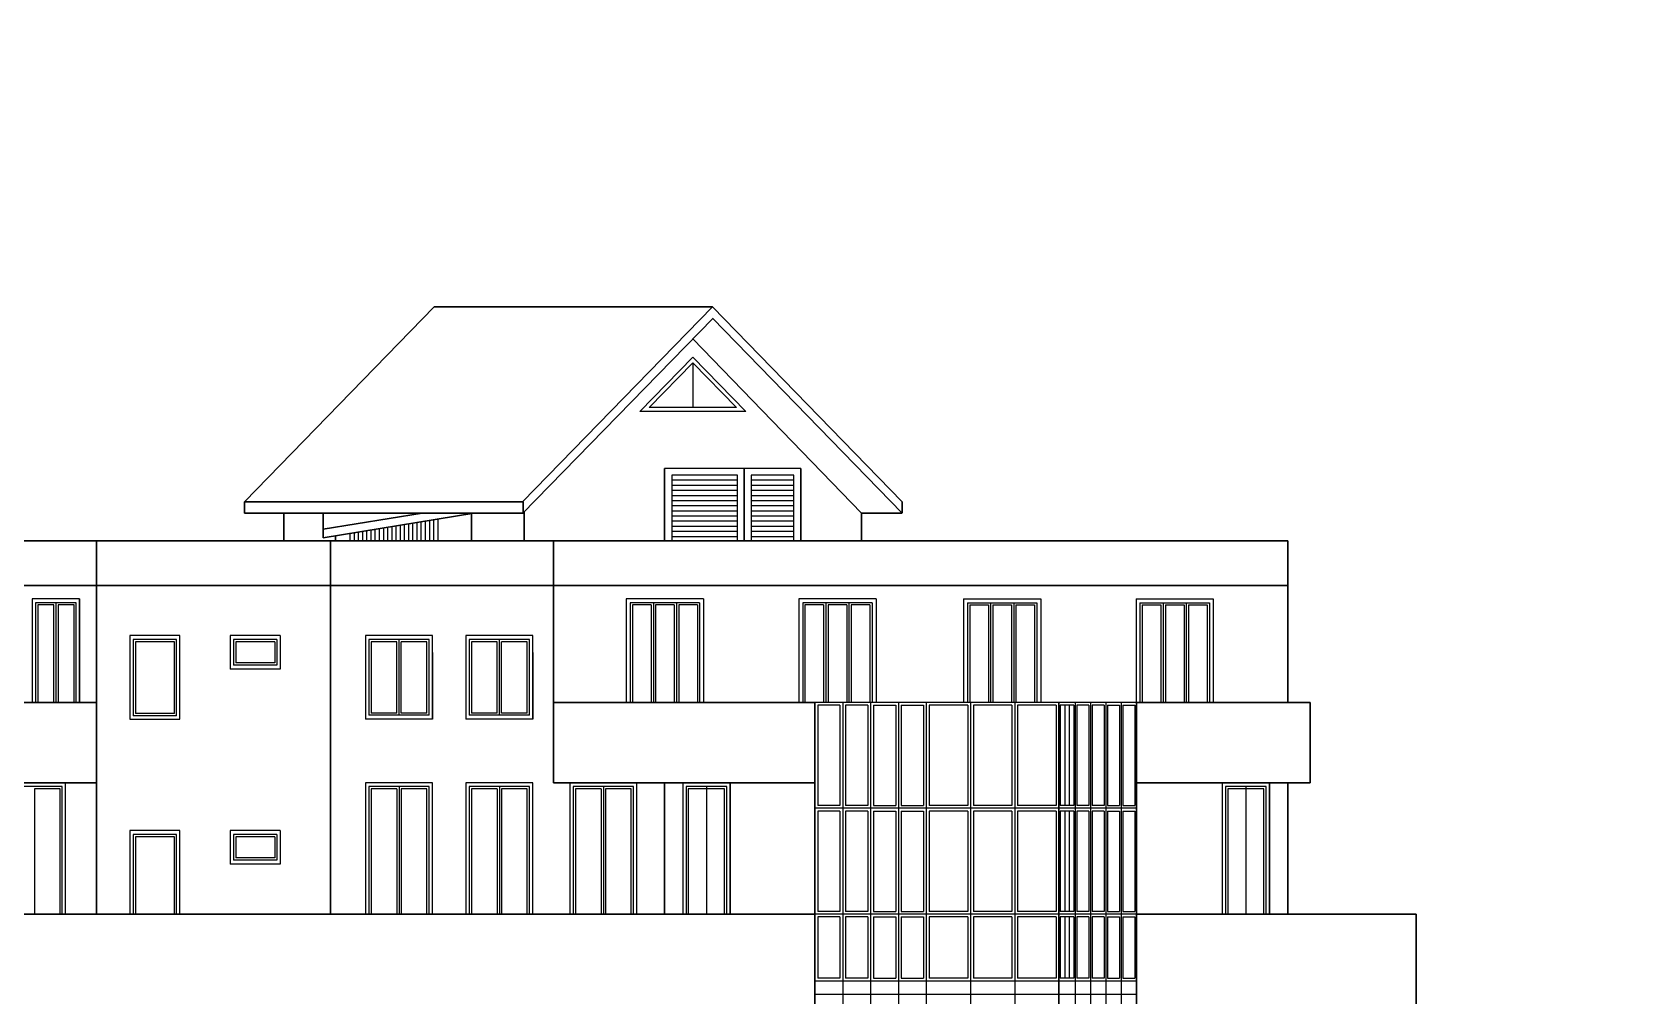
# Model space of a CAD drawing. Header units: inches. Extents: x -634 to 3638, y -6930911 to 5552.
# Drawn here: x 1290.85 to 1318.99, y 3517.72 to 3534.55 of the extents above; entities that cross this region are included whole.
import ezdxf

# ---------------------------------------------------------------- set-up
doc = ezdxf.new("R2010")
doc.units = ezdxf.units.IN
doc.header["$MEASUREMENT"] = 0
doc.linetypes.add('Dashed', pattern=[1128.888893, 564.444447, -564.444447])
for name, color, linetype, lineweight in [('ELEV', 134, 'Continuous', 18), ('фасады', 7, 'Continuous', 30), ('фасады2', 7, 'Continuous', 25)]:
    doc.layers.add(name, color=color, linetype=linetype, lineweight=lineweight)

msp = doc.modelspace()

# ---------------------------------------------------------------- hatches: boundary and pattern name
at = {"layer": 'ELEV', "linetype": 'Continuous'}
h = msp.add_hatch(dxfattribs=at)
h.set_pattern_fill('ANSI31', color=256, scale=0.01044, style=0)
h.set_pattern_definition([(45, (1262.311104, 3366.587935), (-0.02343928418428, 0.02343928418428), [])])
edge = h.paths.add_edge_path()
edge.add_ellipse((1445.78234, 3471.96182), major_axis=(0, 6932302.83262), ratio=0.00000001506, start_angle=89.999976115149, end_angle=270.000023884851)
edge.add_line((1445.67794, 3474.85168), (1445.67794, 3528.48347))
edge.add_line((1445.67794, 3528.48347), (1445.88675, 3528.48347))
edge.add_line((1445.88675, 3528.48347), (1445.88675, 3474.85168))

# ---------------------------------------------------------------- linework, layer by layer
at = {"layer": 'фасады', "color": 7, "linetype": 'Dashed', "ltscale": 100}
for p, q in [((1297.87446, 3529.75418), (1294.55789, 3526.34778)), ((1302.73407, 3529.75425), (1297.87453, 3529.75425)), ((1302.73407, 3529.75425), (1299.41749, 3526.34785)), ((1302.7395, 3529.55398), (1299.41749, 3526.1472)), ((1302.73407, 3529.75425), (1306.05107, 3526.34785)), ((1302.73407, 3529.55955), (1306.05107, 3526.15316)), ((1302.391, 3529.19659), (1305.33578, 3526.15316)), ((1294.55789, 3526.34778), (1295.89044, 3526.34785)), ((1294.55789, 3526.15316), (1298.04274, 3526.1532)), ((1299.42743, 3526.34785), (1295.89044, 3526.34785)), ((1295.93508, 3526.1532), (1295.93508, 3525.72255)), ((1298.56419, 3526.1532), (1295.93508, 3525.72255)), ((1297.66106, 3526.1532), (1295.93508, 3525.87049)), ((1295.94297, 3526.34785), (1296.61724, 3526.34785)), ((1298.04243, 3526.1532), (1298.04257, 3526.1532)), ((1299.42725, 3526.1532), (1298.04274, 3526.1532)), ((1299.42742, 3526.34785), (1299.42725, 3526.1532)), ((1305.33578, 3526.1532), (1305.33578, 3525.66657)), ((1306.05107, 3526.15316), (1305.33578, 3526.15316)), ((1306.05107, 3526.34952), (1306.05107, 3526.15482)), ((1296.14969, 3525.75042), (1296.14969, 3525.66657)), ((1298.43757, 3525.66657), (1296.4005, 3525.66644))]:
    msp.add_line(p, q, dxfattribs=at)
at = {"layer": 'фасады', "color": 7, "ltscale": 100}
for points in [[(1301.89378, 3526.93143), (1301.89378, 3525.66657)], [(1303.28585, 3526.93172), (1303.28585, 3525.66657)], [(1304.27685, 3526.93143), (1304.27685, 3525.66657)], [(1294.55789, 3526.34778), (1294.55789, 3526.15316)], [(1295.24629, 3526.15316), (1295.24629, 3525.66657)], [(1299.447, 3526.17746), (1299.447, 3525.66657)], [(1298.52683, 3526.14708), (1298.52686, 3525.66658)], [(1288.07792, 3525.66657), (1312.78782, 3525.66657)], [(1304.5239, 3522.84413), (1304.5239, 3504.02135)], [(1308.78676, 3522.84413), (1308.78676, 3504.02135)], [(1310.13959, 3522.84413), (1310.13959, 3504.02135)], [(1287.78389, 3519.14576), (1304.5239, 3519.14576)], [(1310.13959, 3519.14576), (1315.02631, 3519.14576)]]:
    msp.add_lwpolyline(points, dxfattribs=at)
at = {"layer": 'фасады', "color": 7, "linetype": 'Dashed', "ltscale": 100}
for points in [[(1291.97095, 3525.66657), (1291.97095, 3521.44264)], [(1296.06131, 3525.66657), (1296.06131, 3521.44264)], [(1299.95434, 3525.66657), (1299.95434, 3521.44264)], [(1312.78782, 3522.84413), (1312.78782, 3525.66657)], [(1312.78782, 3524.88797), (1288.07792, 3524.88797)], [(1291.97095, 3522.84413), (1286.615, 3522.84413)], [(1304.5239, 3522.84413), (1299.95434, 3522.84413)], [(1310.13959, 3522.84413), (1313.17712, 3522.84413)], [(1313.17712, 3521.44264), (1313.17712, 3522.84413)], [(1291.97095, 3521.44264), (1286.615, 3521.44264)], [(1291.97095, 3521.44264), (1291.97095, 3519.14576)], [(1296.06131, 3521.44264), (1296.06131, 3519.14576)], [(1299.95434, 3521.44264), (1304.5239, 3521.44264)], [(1301.8961, 3519.14576), (1301.8961, 3521.44264)], [(1313.17712, 3521.44264), (1310.13959, 3521.44264)], [(1312.78782, 3519.14576), (1312.78782, 3521.44264)], [(1315.02631, 3515.70043), (1315.02631, 3519.14576)]]:
    msp.add_lwpolyline(points, dxfattribs=at)
at = {"layer": 'фасады2', "color": 7, "linetype": 'Dashed', "ltscale": 100}
for p, q in [((1302.39093, 3528.87807), (1301.46446, 3527.92796)), ((1302.39089, 3528.78045), (1301.62605, 3527.99609)), ((1302.39089, 3528.78045), (1303.15467, 3527.99609)), ((1302.39093, 3528.87807), (1303.3161, 3527.92796)), ((1296.83846, 3525.87053), (1296.83846, 3525.66645)), ((1296.91207, 3525.88259), (1296.91207, 3525.66646)), ((1296.98445, 3525.89444), (1296.98445, 3525.66645)), ((1297.05806, 3525.9065), (1297.05806, 3525.66646)), ((1297.13044, 3525.91835), (1297.13044, 3525.66645)), ((1297.20405, 3525.93041), (1297.20405, 3525.66646)), ((1297.27643, 3525.94227), (1297.27643, 3525.66645)), ((1297.35003, 3525.95432), (1297.35003, 3525.66646)), ((1297.42242, 3525.96618), (1297.42242, 3525.66645)), ((1297.49602, 3525.97824), (1297.49602, 3525.66646)), ((1297.56841, 3525.99009), (1297.56841, 3525.66645)), ((1297.64201, 3526.00215), (1297.64201, 3525.66646)), ((1297.71439, 3526.01401), (1297.71439, 3525.66645)), ((1297.788, 3526.02606), (1297.788, 3525.66646)), ((1297.86038, 3526.03792), (1297.86038, 3525.66645)), ((1297.93399, 3526.04998), (1297.93399, 3525.66646)), ((1296.4005, 3525.79879), (1296.4005, 3525.66645)), ((1296.47692, 3525.81131), (1296.47692, 3525.66645)), ((1296.54649, 3525.8227), (1296.54649, 3525.66645)), ((1296.62009, 3525.83476), (1296.62009, 3525.66646)), ((1296.69247, 3525.84662), (1296.69247, 3525.66645)), ((1296.76608, 3525.85867), (1296.76608, 3525.66646))]:
    msp.add_line(p, q, dxfattribs=at)
at = {"layer": 'фасады2', "color": 7, "ltscale": 100}
for p, q in [((1290.90845, 3524.58626), (1290.90845, 3522.84413)), ((1291.61892, 3524.58626), (1290.90845, 3524.58626)), ((1290.94738, 3524.54733), (1290.94738, 3522.84413)), ((1291.22476, 3524.54733), (1290.94738, 3524.54733)), ((1291.22476, 3522.84413), (1291.22476, 3524.54733)), ((1291.57999, 3524.54733), (1291.30262, 3524.54733)), ((1291.30262, 3524.54733), (1291.30262, 3522.84413)), ((1291.57999, 3522.84413), (1291.57999, 3524.54733)), ((1291.61892, 3522.84413), (1291.61892, 3524.58626)), ((1292.6133, 3523.94391), (1292.6133, 3522.61055)), ((1293.37244, 3523.94391), (1292.6133, 3523.94391)), ((1292.65223, 3523.90498), (1292.65223, 3522.64948)), ((1293.33351, 3523.90498), (1292.65223, 3523.90498)), ((1293.33351, 3522.64948), (1293.33351, 3523.90498)), ((1293.37244, 3522.61055), (1293.37244, 3523.94391)), ((1295.18314, 3524.01204), (1294.30721, 3524.01204)), ((1294.30721, 3524.01204), (1294.30721, 3523.42808)), ((1295.12475, 3523.94391), (1294.3656, 3523.94391)), ((1294.3656, 3523.94391), (1294.3656, 3523.49621)), ((1295.08581, 3523.90498), (1294.40454, 3523.90498)), ((1294.40454, 3523.90498), (1294.40454, 3523.53514)), ((1295.08581, 3523.90498), (1295.08581, 3523.53514)), ((1295.12475, 3523.94391), (1295.12475, 3523.49621)), ((1295.18314, 3524.01204), (1295.18314, 3523.42808)), ((1296.73286, 3523.94391), (1296.73286, 3522.62028)), ((1297.78398, 3523.94391), (1296.73286, 3523.94391)), ((1296.77179, 3523.90498), (1296.77179, 3522.65921)), ((1297.21949, 3523.90498), (1296.77179, 3523.90498)), ((1297.21949, 3522.65921), (1297.21949, 3523.90498)), ((1297.25842, 3522.62028), (1297.25842, 3523.94391)), ((1297.74505, 3523.90498), (1297.29735, 3523.90498)), ((1297.29735, 3522.65921), (1297.29735, 3523.90498)), ((1297.74505, 3522.65921), (1297.74505, 3523.90498)), ((1297.78398, 3522.62028), (1297.78398, 3523.94391)), ((1298.48554, 3523.94391), (1298.48554, 3522.62028)), ((1299.53666, 3523.94391), (1298.48554, 3523.94391)), ((1298.52447, 3523.90498), (1298.52447, 3522.65921)), ((1298.97217, 3523.90498), (1298.52447, 3523.90498)), ((1298.97217, 3522.65921), (1298.97217, 3523.90498)), ((1299.0111, 3522.62028), (1299.0111, 3523.94391)), ((1299.49773, 3523.90498), (1299.05003, 3523.90498)), ((1299.05003, 3522.65921), (1299.05003, 3523.90498)), ((1299.49773, 3522.65921), (1299.49773, 3523.90498)), ((1299.53666, 3522.62028), (1299.53666, 3523.94391)), ((1295.18314, 3523.42808), (1294.30721, 3523.42808)), ((1295.12475, 3523.49621), (1294.3656, 3523.49621)), ((1295.08581, 3523.53514), (1294.40454, 3523.53514)), ((1293.37244, 3522.61055), (1292.6133, 3522.61055)), ((1293.33351, 3522.64948), (1292.65223, 3522.64948)), ((1297.84237, 3522.55215), (1296.67446, 3522.55215)), ((1297.78398, 3522.62028), (1296.73286, 3522.62028)), ((1297.21949, 3522.65921), (1296.77179, 3522.65921)), ((1297.74505, 3522.65921), (1297.29735, 3522.65921)), ((1299.59505, 3522.55215), (1298.42714, 3522.55215)), ((1299.53666, 3522.62028), (1298.48554, 3522.62028)), ((1298.97217, 3522.65921), (1298.52447, 3522.65921)), ((1299.49773, 3522.65921), (1299.05003, 3522.65921)), ((1291.37534, 3521.37451), (1290.32422, 3521.37451)), ((1291.37534, 3519.14576), (1291.37534, 3521.37451)), ((1296.73286, 3521.37451), (1296.73286, 3519.14576)), ((1297.78398, 3521.37451), (1296.73286, 3521.37451)), ((1297.78398, 3519.14576), (1297.78398, 3521.37451)), ((1298.48554, 3521.37451), (1298.48554, 3519.14576)), ((1299.53666, 3521.37451), (1298.48554, 3521.37451)), ((1299.53666, 3519.14576), (1299.53666, 3521.37451)), ((1300.30236, 3521.37451), (1300.30236, 3519.14576)), ((1301.35347, 3521.37451), (1300.30236, 3521.37451)), ((1301.35347, 3519.14576), (1301.35347, 3521.37451)), ((1302.27304, 3521.37451), (1302.27304, 3519.14576)), ((1302.98351, 3521.37451), (1302.27304, 3521.37451)), ((1302.98351, 3519.14576), (1302.98351, 3521.37451)), ((1311.69777, 3521.37451), (1311.69777, 3519.14576)), ((1312.40825, 3521.37451), (1311.69777, 3521.37451)), ((1312.40825, 3519.14576), (1312.40825, 3521.37451)), ((1291.33641, 3521.33558), (1290.88871, 3521.33558)), ((1291.33641, 3519.14576), (1291.33641, 3521.33558)), ((1296.77179, 3521.33558), (1296.77179, 3519.14576)), ((1297.21949, 3521.33558), (1296.77179, 3521.33558)), ((1297.74505, 3521.33558), (1297.29735, 3521.33558)), ((1297.74505, 3519.14576), (1297.74505, 3521.33558)), ((1298.52447, 3521.33558), (1298.52447, 3519.14576)), ((1298.97217, 3521.33558), (1298.52447, 3521.33558)), ((1299.49773, 3521.33558), (1299.05003, 3521.33558)), ((1299.49773, 3519.14576), (1299.49773, 3521.33558)), ((1300.34129, 3521.33558), (1300.34129, 3519.14576)), ((1300.78898, 3521.33558), (1300.34129, 3521.33558)), ((1301.31454, 3521.33558), (1300.86685, 3521.33558)), ((1301.31454, 3519.14576), (1301.31454, 3521.33558)), ((1302.31197, 3521.33558), (1302.31197, 3519.14576)), ((1302.94458, 3521.33558), (1302.31197, 3521.33558)), ((1302.94458, 3519.14576), (1302.94458, 3521.33558)), ((1311.7367, 3521.33558), (1311.7367, 3519.14576)), ((1312.36932, 3521.33558), (1311.7367, 3521.33558)), ((1312.36932, 3519.14576), (1312.36932, 3521.33558)), ((1292.6133, 3520.53751), (1292.6133, 3519.14576)), ((1293.37244, 3520.53751), (1292.6133, 3520.53751)), ((1293.37244, 3519.14576), (1293.37244, 3520.53751)), ((1295.18314, 3520.60564), (1294.30721, 3520.60564)), ((1294.30721, 3520.60564), (1294.30721, 3520.02169)), ((1295.12475, 3520.53751), (1294.3656, 3520.53751)), ((1294.3656, 3520.53751), (1294.3656, 3520.08981)), ((1295.12475, 3520.53751), (1295.12475, 3520.08981)), ((1295.18314, 3520.60564), (1295.18314, 3520.02169)), ((1292.65223, 3520.49858), (1292.65223, 3519.14576)), ((1293.33351, 3520.49858), (1292.65223, 3520.49858)), ((1293.33351, 3519.14576), (1293.33351, 3520.49858)), ((1295.08581, 3520.49858), (1294.40454, 3520.49858)), ((1294.40454, 3520.49858), (1294.40454, 3520.12874)), ((1295.08581, 3520.49858), (1295.08581, 3520.12874)), ((1295.18314, 3520.02169), (1294.30721, 3520.02169)), ((1295.12475, 3520.08981), (1294.3656, 3520.08981)), ((1295.08581, 3520.12874), (1294.40454, 3520.12874))]:
    msp.add_line(p, q, dxfattribs=at)
for points in [[(1302.39093, 3528.78049), (1302.39093, 3527.99609)], [(1303.17073, 3526.72579), (1302.02287, 3526.72579)], [(1304.15303, 3526.72579), (1303.40802, 3526.72579)], [(1303.17073, 3526.63619), (1302.02287, 3526.63619)], [(1303.17073, 3526.54658), (1302.02287, 3526.54658)], [(1303.17073, 3526.45697), (1302.02287, 3526.45697)], [(1304.15303, 3526.63619), (1303.40802, 3526.63619)], [(1304.15303, 3526.54658), (1303.40802, 3526.54658)], [(1304.15303, 3526.45697), (1303.40802, 3526.45697)], [(1303.17073, 3526.36737), (1302.02287, 3526.36737)], [(1303.17073, 3526.27776), (1302.02287, 3526.27776)], [(1303.17073, 3526.18816), (1302.02287, 3526.18816)], [(1304.15303, 3526.36737), (1303.40802, 3526.36737)], [(1304.15303, 3526.27776), (1303.40802, 3526.27776)], [(1304.15303, 3526.18816), (1303.40802, 3526.18816)], [(1303.17073, 3526.09855), (1302.02287, 3526.09855)], [(1303.17073, 3526.00895), (1302.02287, 3526.00895)], [(1303.17073, 3525.91934), (1302.02287, 3525.91934)], [(1304.15303, 3526.09855), (1303.40802, 3526.09855)], [(1304.15303, 3526.00895), (1303.40802, 3526.00895)], [(1304.15303, 3525.91934), (1303.40802, 3525.91934)], [(1303.17073, 3525.82973), (1302.02287, 3525.82973)], [(1303.17073, 3525.74013), (1302.02287, 3525.74013)], [(1304.15303, 3525.82973), (1303.40802, 3525.82973)], [(1304.15303, 3525.74013), (1303.40802, 3525.74013)], [(1290.85005, 3524.65439), (1290.85005, 3522.84413)], [(1291.67732, 3524.65439), (1291.67732, 3522.84413)], [(1301.22908, 3524.65439), (1301.22908, 3522.84413)], [(1301.2972, 3524.58626), (1301.2972, 3522.84413)], [(1301.33613, 3524.54733), (1301.33613, 3522.84413)], [(1301.6625, 3524.54733), (1301.6625, 3522.84413)], [(1301.70143, 3524.58626), (1301.70143, 3522.84413)], [(1301.74036, 3524.54733), (1301.74036, 3522.84413)], [(1302.0664, 3524.54733), (1302.0664, 3522.84413)], [(1302.10533, 3524.58626), (1302.10533, 3522.84413)], [(1302.14426, 3524.54733), (1302.14426, 3522.84413)], [(1302.4703, 3524.54733), (1302.4703, 3522.84413)], [(1302.50924, 3524.58626), (1302.50924, 3522.84413)], [(1302.57736, 3524.65439), (1302.57736, 3522.84413)], [(1304.24295, 3524.65439), (1304.24295, 3522.84413)], [(1304.31108, 3524.58626), (1304.31108, 3522.84413)], [(1304.35001, 3524.54733), (1304.35001, 3522.84413)], [(1304.67637, 3524.54733), (1304.67637, 3522.84413)], [(1304.7153, 3524.58626), (1304.7153, 3522.84413)], [(1304.75424, 3524.54733), (1304.75424, 3522.84413)], [(1305.08028, 3524.54733), (1305.08028, 3522.84413)], [(1305.11921, 3524.58626), (1305.11921, 3522.84413)], [(1305.15814, 3524.54733), (1305.15814, 3522.84413)], [(1305.48418, 3524.54733), (1305.48418, 3522.84413)], [(1305.52311, 3524.58626), (1305.52311, 3522.84413)], [(1305.59124, 3524.65439), (1305.59124, 3522.84413)], [(1307.1212, 3524.65439), (1307.1212, 3522.84413)], [(1307.18933, 3524.58626), (1307.18933, 3522.84413)], [(1307.22826, 3524.54733), (1307.22826, 3522.84413)], [(1307.5543, 3524.54733), (1307.5543, 3522.84413)], [(1307.59323, 3524.58626), (1307.59323, 3522.84413)], [(1307.63216, 3524.54733), (1307.63216, 3522.84413)], [(1307.9582, 3524.54733), (1307.9582, 3522.84413)], [(1307.99713, 3524.58626), (1307.99713, 3522.84413)], [(1308.03606, 3524.54733), (1308.03606, 3522.84413)], [(1308.36243, 3524.54733), (1308.36243, 3522.84413)], [(1308.40136, 3524.58626), (1308.40136, 3522.84413)], [(1308.46949, 3524.65439), (1308.46949, 3522.84413)], [(1310.13507, 3524.65439), (1310.13507, 3522.84413)], [(1310.2032, 3524.58626), (1310.2032, 3522.84413)], [(1310.24213, 3524.54733), (1310.24213, 3522.84413)], [(1310.56817, 3524.54733), (1310.56817, 3522.84413)], [(1310.6071, 3524.58626), (1310.6071, 3522.84413)], [(1310.64603, 3524.54733), (1310.64603, 3522.84413)], [(1310.97207, 3524.54733), (1310.97207, 3522.84413)], [(1311.011, 3524.58626), (1311.011, 3522.84413)], [(1311.04993, 3524.54733), (1311.04993, 3522.84413)], [(1311.3763, 3524.54733), (1311.3763, 3522.84413)], [(1311.41523, 3524.58626), (1311.41523, 3522.84413)], [(1311.48336, 3524.65439), (1311.48336, 3522.84413)], [(1294.30721, 3524.01204), (1294.30721, 3523.42808)], [(1294.30721, 3524.01204), (1294.30721, 3523.42808)], [(1297.84237, 3522.55215), (1297.84237, 3524.01204), (1296.67446, 3524.01204), (1296.67446, 3522.55215)], [(1299.59505, 3522.55215), (1299.59505, 3524.01204), (1298.42714, 3524.01204), (1298.42714, 3522.55215)], [(1297.84237, 3523.72006), (1297.84237, 3522.55215)], [(1299.59505, 3523.72006), (1299.59505, 3522.55215)], [(1304.57256, 3522.79547), (1304.57256, 3521.04361)], [(1306.42175, 3522.79547), (1306.42175, 3521.04361)], [(1306.52005, 3522.79547), (1306.52005, 3521.04361)], [(1307.19451, 3522.79547), (1307.19451, 3521.04361)], [(1307.29184, 3522.79547), (1307.29184, 3521.04361)], [(1307.9663, 3522.79547), (1307.9663, 3521.04361)], [(1308.06363, 3522.79547), (1308.06363, 3521.04361)], [(1308.7381, 3522.79547), (1308.7381, 3521.04361)], [(1308.81109, 3522.79547), (1308.81109, 3521.04361)], [(1308.88895, 3522.79547), (1308.88895, 3521.04361)], [(1308.96681, 3522.79547), (1308.96681, 3521.04361)], [(1309.04467, 3522.79547), (1309.04467, 3521.04361)], [(1302.21464, 3521.44264), (1302.21464, 3519.14576)], [(1303.04191, 3521.44264), (1303.04191, 3519.14576)], [(1311.63937, 3521.44264), (1311.63937, 3519.14576)], [(1312.46664, 3521.44264), (1312.46664, 3519.14576)], [(1304.57256, 3520.94628), (1304.57256, 3519.19442)], [(1306.42175, 3520.94628), (1306.42175, 3519.19442)], [(1306.52005, 3520.94628), (1306.52005, 3519.19442)], [(1307.19451, 3520.94628), (1307.19451, 3519.19442)], [(1307.29184, 3520.94628), (1307.29184, 3519.19442)], [(1307.9663, 3520.94628), (1307.9663, 3519.19442)], [(1308.06363, 3520.94628), (1308.06363, 3519.19442)], [(1308.7381, 3520.94628), (1308.7381, 3519.19442)], [(1308.81109, 3520.94628), (1308.81109, 3519.19442)], [(1308.88895, 3520.94628), (1308.88895, 3519.19442)], [(1308.96681, 3520.94628), (1308.96681, 3519.19442)], [(1309.04467, 3520.94628), (1309.04467, 3519.19442)], [(1294.30721, 3520.60564), (1294.30721, 3520.02169)], [(1294.30721, 3520.60564), (1294.30721, 3520.02169)], [(1304.57256, 3519.09709), (1304.57256, 3518.02651)], [(1306.42175, 3519.09709), (1306.42175, 3518.02651)], [(1306.52005, 3519.09709), (1306.52005, 3518.02651)], [(1307.19451, 3519.09709), (1307.19451, 3518.02651)], [(1307.29184, 3519.09709), (1307.29184, 3518.02651)], [(1307.9663, 3519.09709), (1307.9663, 3518.02651)], [(1308.06363, 3519.09709), (1308.06363, 3518.02651)], [(1308.7381, 3519.09709), (1308.7381, 3518.02651)], [(1308.81109, 3519.09709), (1308.81109, 3518.02651)], [(1308.88895, 3519.09709), (1308.88895, 3518.02651)], [(1308.96681, 3519.09709), (1308.96681, 3518.02651)], [(1309.04467, 3519.09709), (1309.04467, 3518.02651)]]:
    msp.add_lwpolyline(points, dxfattribs=at)
at = {"layer": 'фасады2', "color": 7, "linetype": 'Dashed', "ltscale": 100}
for points in [[(1303.3161, 3527.92796), (1301.46446, 3527.92796)], [(1303.15467, 3527.99609), (1301.62605, 3527.99609)], [(1304.27685, 3526.93143), (1301.89378, 3526.93212)], [(1291.26369, 3524.58626), (1291.26369, 3522.84413)], [(1302.57736, 3524.65439), (1301.22908, 3524.65439)], [(1302.50924, 3524.58626), (1301.2972, 3524.58626)], [(1301.6625, 3524.54733), (1301.33613, 3524.54733)], [(1302.0664, 3524.54733), (1301.74036, 3524.54733)], [(1302.4703, 3524.54733), (1302.14426, 3524.54733)], [(1305.59124, 3524.65439), (1304.24295, 3524.65439)], [(1305.52311, 3524.58626), (1304.31108, 3524.58626)], [(1304.67637, 3524.54733), (1304.35001, 3524.54733)], [(1305.08028, 3524.54733), (1304.75424, 3524.54733)], [(1305.48418, 3524.54733), (1305.15814, 3524.54733)], [(1307.1212, 3524.65439), (1308.46949, 3524.65439)], [(1307.18933, 3524.58626), (1308.40136, 3524.58626)], [(1307.22826, 3524.54733), (1307.5543, 3524.54733)], [(1307.63216, 3524.54733), (1307.9582, 3524.54733)], [(1308.03606, 3524.54733), (1308.36243, 3524.54733)], [(1310.13507, 3524.65439), (1311.48336, 3524.65439)], [(1310.2032, 3524.58626), (1311.41523, 3524.58626)], [(1310.24213, 3524.54733), (1310.56817, 3524.54733)], [(1310.64603, 3524.54733), (1310.97207, 3524.54733)], [(1311.04993, 3524.54733), (1311.3763, 3524.54733)], [(1304.5239, 3515.70043), (1304.5239, 3522.84413)], [(1310.13959, 3522.84413), (1304.5239, 3522.84413)], [(1304.96186, 3522.79547), (1304.57256, 3522.79547)], [(1304.96186, 3522.79547), (1304.96186, 3521.04361)], [(1305.01052, 3522.84413), (1305.01052, 3520.99494)], [(1305.05919, 3522.79547), (1305.05919, 3521.04361)], [(1305.44849, 3522.79547), (1305.05919, 3522.79547)], [(1305.44849, 3522.79547), (1305.44849, 3521.04361)], [(1305.49715, 3522.84413), (1305.49715, 3520.99494)], [(1305.54582, 3522.79547), (1305.54582, 3521.04361)], [(1305.54582, 3522.79547), (1305.93512, 3522.79547)], [(1305.93512, 3522.79547), (1305.93512, 3521.04361)], [(1305.98378, 3522.84413), (1305.98378, 3520.99494)], [(1306.03244, 3522.79547), (1306.03244, 3521.04361)], [(1306.03244, 3522.79547), (1306.42175, 3522.79547)], [(1306.47041, 3522.84413), (1306.47041, 3517.74427)], [(1307.19451, 3522.79547), (1306.52005, 3522.79547)], [(1307.24318, 3522.84413), (1307.24318, 3520.99494)], [(1307.9663, 3522.79547), (1307.29184, 3522.79547)], [(1308.01497, 3522.84413), (1308.01497, 3520.99494)], [(1308.7381, 3522.79547), (1308.06363, 3522.79547)], [(1308.78676, 3522.84413), (1308.78676, 3517.74427)], [(1309.04467, 3522.79547), (1308.81109, 3522.79547)], [(1309.069, 3522.84413), (1309.069, 3517.74427)], [(1309.0982, 3522.79547), (1309.0982, 3521.04361)], [(1309.30745, 3522.79547), (1309.0982, 3522.79547)], [(1309.30745, 3522.79547), (1309.30745, 3521.04361)], [(1309.33665, 3522.84413), (1309.33665, 3520.99494)], [(1309.36585, 3522.79547), (1309.36585, 3521.04361)], [(1309.5751, 3522.79547), (1309.36585, 3522.79547)], [(1309.5751, 3522.79547), (1309.5751, 3521.04361)], [(1309.6043, 3522.84413), (1309.6043, 3520.99494)], [(1309.63349, 3522.79547), (1309.63349, 3521.04361)], [(1309.63349, 3522.79547), (1309.84274, 3522.79547)], [(1309.84274, 3522.79547), (1309.84274, 3521.04361)], [(1309.87194, 3522.84413), (1309.87194, 3520.99494)], [(1309.90114, 3522.79547), (1309.90114, 3521.04361)], [(1309.90114, 3522.79547), (1310.11039, 3522.79547)], [(1310.11039, 3522.79547), (1310.11039, 3521.04361)], [(1310.13959, 3522.84413), (1310.13959, 3517.74427)], [(1297.25842, 3521.37451), (1297.25842, 3519.14576)], [(1299.0111, 3521.37451), (1299.0111, 3519.14576)], [(1300.82791, 3521.37451), (1300.82791, 3519.14576)], [(1302.62828, 3521.37451), (1302.62828, 3519.14576)], [(1312.05301, 3521.37451), (1312.05301, 3519.14576)], [(1312.46664, 3519.14576), (1312.46664, 3521.44264)], [(1290.88871, 3521.33558), (1290.88871, 3519.14576)], [(1297.21949, 3521.33558), (1297.21949, 3519.14576)], [(1297.29735, 3521.33558), (1297.29735, 3519.14576)], [(1298.97217, 3521.33558), (1298.97217, 3519.14576)], [(1299.05003, 3521.33558), (1299.05003, 3519.14576)], [(1300.78898, 3521.33558), (1300.78898, 3519.14576)], [(1300.86685, 3521.33558), (1300.86685, 3519.14576)], [(1310.13959, 3520.99494), (1304.5239, 3520.99494)], [(1304.96186, 3521.04361), (1304.57256, 3521.04361)], [(1304.96186, 3520.94628), (1304.57256, 3520.94628)], [(1304.96186, 3520.94628), (1304.96186, 3519.19442)], [(1305.01052, 3520.99494), (1305.01052, 3519.14576)], [(1305.44849, 3521.04361), (1305.05919, 3521.04361)], [(1305.05919, 3520.94628), (1305.05919, 3519.19442)], [(1305.44849, 3520.94628), (1305.05919, 3520.94628)], [(1305.44849, 3520.94628), (1305.44849, 3519.19442)], [(1305.49715, 3520.99494), (1305.49715, 3519.14576)], [(1305.54582, 3521.04361), (1305.93512, 3521.04361)], [(1305.54582, 3520.94628), (1305.54582, 3519.19442)], [(1305.54582, 3520.94628), (1305.93512, 3520.94628)], [(1305.93512, 3520.94628), (1305.93512, 3519.19442)], [(1305.98378, 3520.99494), (1305.98378, 3519.14576)], [(1306.03244, 3521.04361), (1306.42175, 3521.04361)], [(1306.03244, 3520.94628), (1306.03244, 3519.19442)], [(1306.03244, 3520.94628), (1306.42175, 3520.94628)], [(1307.19451, 3521.04361), (1306.52005, 3521.04361)], [(1307.19451, 3520.94628), (1306.52005, 3520.94628)], [(1307.24318, 3520.99494), (1307.24318, 3519.14576)], [(1307.9663, 3521.04361), (1307.29184, 3521.04361)], [(1307.9663, 3520.94628), (1307.29184, 3520.94628)], [(1308.01497, 3520.99494), (1308.01497, 3519.14576)], [(1308.7381, 3521.04361), (1308.06363, 3521.04361)], [(1308.7381, 3520.94628), (1308.06363, 3520.94628)], [(1309.04467, 3521.04361), (1308.81109, 3521.04361)], [(1309.04467, 3520.94628), (1308.81109, 3520.94628)], [(1309.30745, 3521.04361), (1309.0982, 3521.04361)], [(1309.0982, 3520.94628), (1309.0982, 3519.19442)], [(1309.30745, 3520.94628), (1309.0982, 3520.94628)], [(1309.30745, 3520.94628), (1309.30745, 3519.19442)], [(1309.33665, 3520.99494), (1309.33665, 3519.14576)], [(1309.5751, 3521.04361), (1309.36585, 3521.04361)], [(1309.36585, 3520.94628), (1309.36585, 3519.19442)], [(1309.5751, 3520.94628), (1309.36585, 3520.94628)], [(1309.5751, 3520.94628), (1309.5751, 3519.19442)], [(1309.6043, 3520.99494), (1309.6043, 3519.14576)], [(1309.63349, 3521.04361), (1309.84274, 3521.04361)], [(1309.63349, 3520.94628), (1309.63349, 3519.19442)], [(1309.63349, 3520.94628), (1309.84274, 3520.94628)], [(1309.84274, 3520.94628), (1309.84274, 3519.19442)], [(1309.87194, 3520.99494), (1309.87194, 3519.14576)], [(1309.90114, 3521.04361), (1310.11039, 3521.04361)], [(1309.90114, 3520.94628), (1309.90114, 3519.19442)], [(1309.90114, 3520.94628), (1310.11039, 3520.94628)], [(1310.11039, 3520.94628), (1310.11039, 3519.19442)], [(1310.13959, 3519.14576), (1304.5239, 3519.14576)], [(1310.13959, 3519.14576), (1304.5239, 3519.14576)], [(1304.96186, 3519.19442), (1304.57256, 3519.19442)], [(1305.01052, 3519.14576), (1305.01052, 3517.74427)], [(1305.44849, 3519.19442), (1305.05919, 3519.19442)], [(1305.49715, 3519.14576), (1305.49715, 3517.74427)], [(1305.54582, 3519.19442), (1305.93512, 3519.19442)], [(1305.98378, 3519.14576), (1305.98378, 3517.74427)], [(1306.03244, 3519.19442), (1306.42175, 3519.19442)], [(1307.19451, 3519.19442), (1306.52005, 3519.19442)], [(1307.24318, 3519.14576), (1307.24318, 3517.74427)], [(1307.9663, 3519.19442), (1307.29184, 3519.19442)], [(1308.01497, 3519.14576), (1308.01497, 3517.74427)], [(1308.7381, 3519.19442), (1308.06363, 3519.19442)], [(1309.04467, 3519.19442), (1308.81109, 3519.19442)], [(1309.30745, 3519.19442), (1309.0982, 3519.19442)], [(1309.33665, 3519.14576), (1309.33665, 3517.74427)], [(1309.5751, 3519.19442), (1309.36585, 3519.19442)], [(1309.6043, 3519.14576), (1309.6043, 3517.74427)], [(1309.63349, 3519.19442), (1309.84274, 3519.19442)], [(1309.87194, 3519.14576), (1309.87194, 3517.74427)], [(1309.90114, 3519.19442), (1310.11039, 3519.19442)], [(1304.96186, 3519.09709), (1304.57256, 3519.09709)], [(1304.96186, 3519.09709), (1304.96186, 3518.02651)], [(1305.05919, 3519.09709), (1305.05919, 3518.02651)], [(1305.44849, 3519.09709), (1305.05919, 3519.09709)], [(1305.44849, 3519.09709), (1305.44849, 3518.02651)], [(1305.54582, 3519.09709), (1305.54582, 3518.02651)], [(1305.54582, 3519.09709), (1305.93512, 3519.09709)], [(1305.93512, 3519.09709), (1305.93512, 3518.02651)], [(1306.03244, 3519.09709), (1306.03244, 3518.02651)], [(1306.03244, 3519.09709), (1306.42175, 3519.09709)], [(1307.19451, 3519.09709), (1306.52005, 3519.09709)], [(1307.9663, 3519.09709), (1307.29184, 3519.09709)], [(1308.7381, 3519.09709), (1308.06363, 3519.09709)], [(1309.04467, 3519.09709), (1308.81109, 3519.09709)], [(1309.0982, 3519.09709), (1309.0982, 3518.02651)], [(1309.30745, 3519.09709), (1309.0982, 3519.09709)], [(1309.30745, 3519.09709), (1309.30745, 3518.02651)], [(1309.36585, 3519.09709), (1309.36585, 3518.02651)], [(1309.5751, 3519.09709), (1309.36585, 3519.09709)], [(1309.5751, 3519.09709), (1309.5751, 3518.02651)], [(1309.63349, 3519.09709), (1309.63349, 3518.02651)], [(1309.63349, 3519.09709), (1309.84274, 3519.09709)], [(1309.84274, 3519.09709), (1309.84274, 3518.02651)], [(1309.90114, 3519.09709), (1309.90114, 3518.02651)], [(1309.90114, 3519.09709), (1310.11039, 3519.09709)], [(1310.11039, 3519.09709), (1310.11039, 3518.02651)], [(1304.96186, 3518.02651), (1304.57256, 3518.02651)], [(1305.44849, 3518.02651), (1305.05919, 3518.02651)], [(1305.54582, 3518.02651), (1305.93512, 3518.02651)], [(1306.03244, 3518.02651), (1306.42175, 3518.02651)], [(1307.19451, 3518.02651), (1306.52005, 3518.02651)], [(1307.9663, 3518.02651), (1307.29184, 3518.02651)], [(1308.7381, 3518.02651), (1308.06363, 3518.02651)], [(1309.04467, 3518.02651), (1308.81109, 3518.02651)], [(1309.30745, 3518.02651), (1309.0982, 3518.02651)], [(1309.5751, 3518.02651), (1309.36585, 3518.02651)], [(1309.63349, 3518.02651), (1309.84274, 3518.02651)], [(1309.90114, 3518.02651), (1310.11039, 3518.02651)], [(1310.13959, 3517.97785), (1304.5239, 3517.97785)], [(1310.13959, 3517.74427), (1304.5239, 3517.74427)], [(1310.13959, 3517.74427), (1304.5239, 3517.74427)], [(1305.01052, 3517.74427), (1305.01052, 3515.70043)], [(1305.49715, 3517.74427), (1305.49715, 3515.70043)], [(1305.98378, 3517.74427), (1305.98378, 3515.70043)], [(1306.47041, 3517.74427), (1306.47041, 3515.70043)], [(1307.24318, 3517.74427), (1307.24318, 3515.70043)], [(1308.01497, 3517.74427), (1308.01497, 3515.70043)], [(1308.78676, 3517.74427), (1308.78676, 3515.70043)], [(1309.069, 3517.74427), (1309.069, 3515.70043)], [(1309.33665, 3517.74427), (1309.33665, 3515.70043)], [(1309.6043, 3517.74427), (1309.6043, 3515.70043)], [(1309.87194, 3517.74427), (1309.87194, 3515.70043)], [(1310.13959, 3517.74427), (1310.13959, 3515.70043)]]:
    msp.add_lwpolyline(points, dxfattribs=at)
at = {"layer": 'фасады2', "color": 7, "ltscale": 100}
for points in [[(1303.17073, 3526.8154), (1302.02287, 3526.8154), (1302.02287, 3525.66657), (1303.17073, 3525.66657)], [(1304.15303, 3526.8154), (1303.40802, 3526.8154), (1303.40802, 3525.66657), (1304.15303, 3525.66657)], [(1291.67732, 3524.65439), (1290.85005, 3524.65439), (1290.85005, 3522.84413), (1291.67732, 3522.84413)], [(1293.43083, 3524.01204), (1292.5549, 3524.01204), (1292.5549, 3522.55215), (1293.43083, 3522.55215)], [(1291.43374, 3521.44264), (1290.26583, 3521.44264), (1290.26583, 3519.14576), (1291.43374, 3519.14576)], [(1297.84237, 3521.44264), (1296.67447, 3521.44264), (1296.67447, 3519.14576), (1297.84237, 3519.14576)], [(1299.59505, 3521.44264), (1298.42715, 3521.44264), (1298.42715, 3519.14576), (1299.59505, 3519.14576)], [(1301.41187, 3521.44264), (1300.24396, 3521.44264), (1300.24396, 3519.14576), (1301.41187, 3519.14576)], [(1303.04191, 3521.44264), (1302.21464, 3521.44264), (1302.21464, 3519.14576), (1303.04191, 3519.14576)], [(1312.46664, 3521.44264), (1311.63937, 3521.44264), (1311.63937, 3519.14576), (1312.46664, 3519.14576)], [(1293.43083, 3520.60564), (1292.5549, 3520.60564), (1292.5549, 3519.14576), (1293.43083, 3519.14576)]]:
    msp.add_lwpolyline(points, close=True, dxfattribs=at)

doc.saveas('drawing.dxf')
